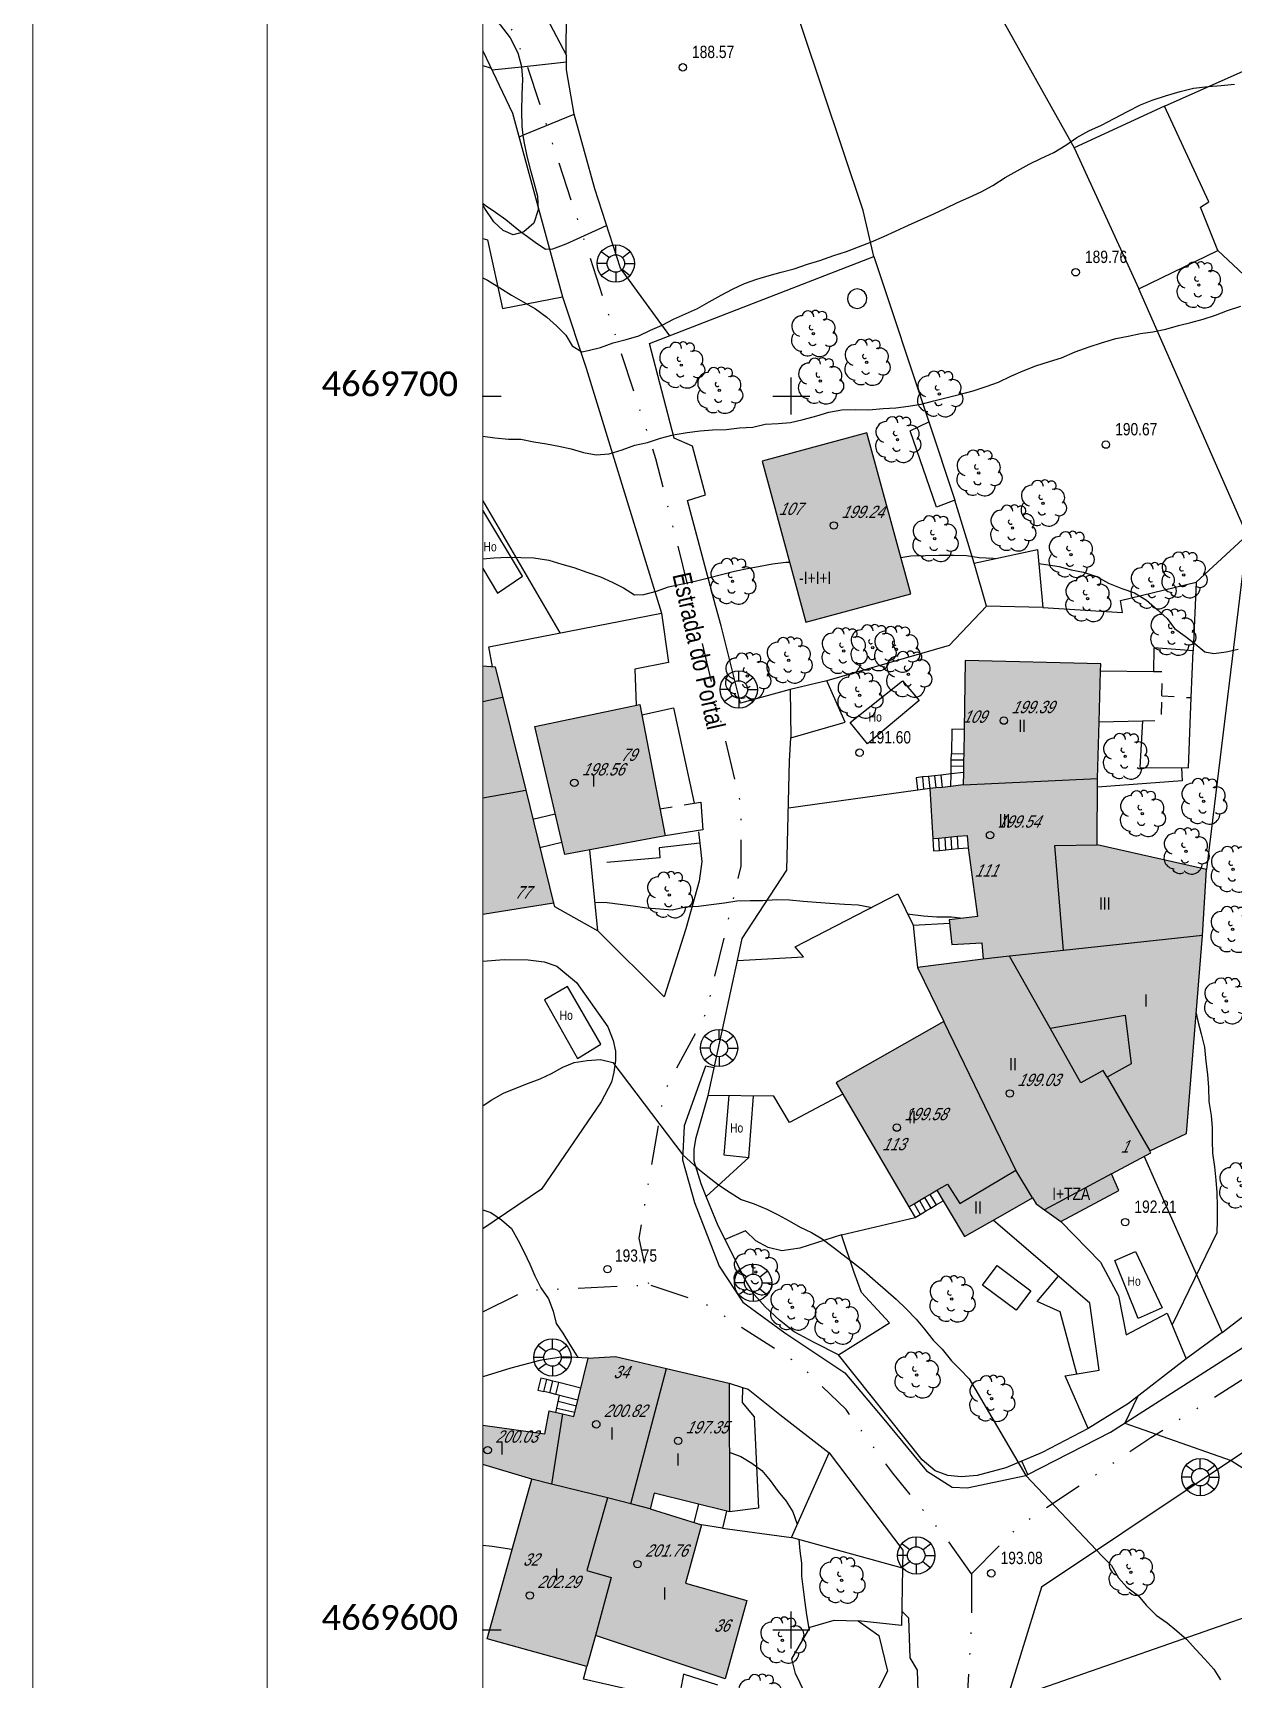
# Model space of a CAD drawing. Header units: metres. Extents: x 523239 to 523998, y 4669208 to 4669802.
# Drawn here: x 523238.5 to 523335.8, y 4669596 to 4669729.4 of the extents above; entities that cross this region are included whole.
import ezdxf
from ezdxf.enums import TextEntityAlignment as Align

# ---------------------------------------------------------------- set-up
doc = ezdxf.new("R2010")
doc.units = ezdxf.units.M
doc.header["$MEASUREMENT"] = 0
doc.header["$PDSIZE"] = -1
doc.linetypes.add('DISCONT', pattern=[2, 1, -1])
doc.linetypes.add('MORSE_D', pattern=[31.75, 12.7, -6.35, 0, -6.35, 0, -6.35])
for name, color, linetype in [('031006 Cota terreno', 9, 'Continuous'), ('031007 Cota edificio', 7, 'Continuous'), ('032011 Curva cada 1 m', 40, 'Continuous'), ('032015 Curva cada 5 m', 34, 'Continuous'), ('032022 Curva cada 1 m de baja fiabilidad', 40, 'Continuous'), ('033006 Texto cota terreno', 9, 'Continuous'), ('033007 Texto cota edificio', 9, 'Continuous'), ('052004 Porche Tejavana', 7, 'Continuous'), ('052006 Division alturas', 9, 'Continuous'), ('052007 Medianera principal', 7, 'Continuous'), ('052016 Cobertizo', 7, 'Continuous'), ('052019 Cubierta edificio auxiliar', 9, 'DISCONT'), ('052020 Edificacion alero', 2, 'Continuous'), ('052024 Horreo', 7, 'Continuous'), ('052027 Edificacion por pie_alero', 2, 'Continuous'), ('052028 Edificacion pie nuevo', 2, 'Continuous'), ('053000 Textos varios', 7, 'Continuous'), ('053006 Texto altura edificio', 7, 'Continuous'), ('053009 Texto altura edificio predominante', 7, 'Continuous'), ('063001 Texto via urbana', 7, 'Continuous'), ('063002 Texto portal', 7, 'Continuous'), ('072001 Borde aglomerado u hormigon', 7, 'Continuous'), ('072013 Escaleras', 1, 'Continuous'), ('072027 Pavimento', 9, 'Continuous'), ('082001 Valla Alambrada', 7, 'ALAMBRADA'), ('082002 Muro Tapia', 6, 'Continuous'), ('082003 Puerta', 7, 'Continuous'), ('082009 Linde Antigua', 104, 'Continuous'), ('101001 Arbol', 3, 'Continuous'), ('102002 Zona arbolada', 3, 'MASA'), ('102006 Seto', 3, 'SETO'), ('112006 Deposito', 7, 'Continuous'), ('141001 Farola baculo', 7, 'Continuous'), ('202001 Eje Calle', 254, 'MORSE_D'), ('990001 Sombreados', 7, 'Continuous'), ('992007 Cuadricula', 7, 'Continuous'), ('993007 Textos cuadricula', 7, 'Continuous')]:
    doc.layers.add(name, color=color, linetype=linetype)
doc.layers.add('992006 Lineas cajetin', color=7, linetype='Continuous', lineweight=0)
doc.styles.add('Legend', font='calibri.ttf')
doc.styles.get("Standard").update_dxf_attribs({"font": 'arial.ttf'})
doc.linetypes.add('ALAMBRADA', pattern='A,3,[131,GEOGRAMA.SHX,S=0.5,R=0,X=0,Y=0],3', length=6)
doc.linetypes.add('MASA', pattern='A,0.0001,[130,GEOGRAMA.SHX,S=0.5,R=180,X=0,Y=0],-2.9', length=2.9001)
doc.linetypes.add('SETO', pattern='A,0,-1.2,1,[135,GEOGRAMA.SHX,S=0.4,R=0,X=0.5,Y=-0.5],1', length=3.2)

# ---------------------------------------------------------------- blocks, each defined once
blk = doc.blocks.new('COTAP')
at = {"color": 0}
blk.add_circle((0, 0), 0.3, dxfattribs=at)
blk = doc.blocks.new('ARBOL')
at = {"color": 0}
blk.add_circle((0, 0), 0.0939, dxfattribs=at)
for centre, radius, start, end in [((-0.9, 0.61), 0.852, 92.28, 254.58), ((-0.45, 1.37), 0.48, 359.2878, 173.6078), ((0.16, 1.55), 0.336, 23.1565, 160.4665), ((0.7, 1.41), 0.384, 301.578, 139.328), ((-0.15, 0.51), 0.192, 119.14, 310.56), ((1.05, 0.46), 0.708, 319.8556, 114.7656), ((1.31, -0.4), 0.612, 235.5275, 62.0275), ((-0.89, -0.54), 0.888, 142.64, 266.54), ((-0.06, -0.61), 0.336, 189.64, 323.88), ((0.48, -1), 0.852, 224.67, 0.24), ((-0.48, -1.08), 0.72, 213.78, 295.32)]:
    blk.add_arc(centre, radius, start, end, dxfattribs=at)
blk = doc.blocks.new('FAROLAG')
at = {"color": 0}
for p, q in [((0, 0.71), (0, 1.51)), ((-0.71, 0), (-1.51, 0)), ((-1.17, 0.96), (-0.51, 0.49)), ((1.17, 0.95), (0.55, 0.45)), ((0.71, 0), (1.51, 0)), ((-1.17, -0.95), (-0.51, -0.48)), ((0, -0.71), (0, -1.51)), ((1.13, -1), (0.51, -0.49))]:
    blk.add_line(p, q, dxfattribs=at)
for radius in [1.51, 0.71]:
    blk.add_circle((0, 0), radius, dxfattribs=at)

msp = doc.modelspace()

# ---------------------------------------------------------------- hatches: boundary and pattern name
at = {"layer": '990001 Sombreados', "true_color": 0xafafaf}
for points in [[(523306.12, 4669697.03), (523297.64, 4669694.72), (523301.19, 4669681.67), (523309.68, 4669683.98)], [(523275, 4669667.44), (523275, 4669678.14), (523276, 4669678.05), (523278.48, 4669668.05)], [(523313.94, 4669668.48), (523313.96, 4669669.49), (523313.97, 4669669.99), (523313.97, 4669670.49), (523313.98, 4669670.99), (523314.01, 4669672.99), (523314.09, 4669678.58), (523325.08, 4669678.29), (523325.06, 4669677.72), (523324.95, 4669673.6), (523324.83, 4669669.02)], [(523287.73, 4669675.01), (523289.78, 4669664.35), (523281.65, 4669662.84), (523279.23, 4669673.21)], [(523324.83, 4669669.02), (523324.78, 4669663.62), (523333.65, 4669661.64), (523333.33, 4669656.27), (523322.06, 4669655.07), (523317.68, 4669654.61), (523315.56, 4669654.35), (523315.45, 4669655.69), (523313.02, 4669655.56), (523312.79, 4669657.56), (523315.1, 4669657.83), (523314.99, 4669658.64), (523314.35, 4669663.4), (523314.26, 4669664.39), (523313.46, 4669664.32), (523312.96, 4669664.28), (523312.46, 4669664.23), (523311.96, 4669664.18), (523311.47, 4669664.14), (523311.23, 4669668.19), (523311.73, 4669668.24), (523312.22, 4669668.29), (523312.94, 4669668.37), (523313.94, 4669668.48)], [(523275, 4669667.44), (523278.48, 4669668.05), (523280.74, 4669658.91), (523275, 4669657.99)], [(523312.36, 4669649.32), (523310.24, 4669653.7), (523315.56, 4669654.35), (523317.68, 4669654.61), (523322.06, 4669655.07), (523333.33, 4669656.27), (523332.03, 4669640.22), (523329.05, 4669638.84), (523329.15, 4669638.66), (523325.96, 4669636.95), (523326.54, 4669635.62), (523321.85, 4669633.11), (523320.52, 4669634.05), (523319.85, 4669634.52), (523319.55, 4669635.02), (523318.19, 4669637.27)], [(523319.55, 4669635.02), (523317.33, 4669633.76), (523314.03, 4669631.89), (523312.87, 4669633.84), (523312.32, 4669634.77), (523311.8, 4669635.63), (523311.24, 4669635.3), (523310.81, 4669635.04), (523310.38, 4669634.79), (523309.95, 4669634.53), (523309.52, 4669634.28), (523303.64, 4669644.35), (523303.81, 4669644.44), (523312.36, 4669649.32), (523318.19, 4669637.27)], [(523281.47, 4669617.51), (523282.38, 4669617.3), (523283.53, 4669622.02), (523285.75, 4669622.16), (523289.9, 4669621.19), (523287.01, 4669610.21), (523285.1, 4669610.69), (523280.57, 4669611.82)], [(523294.97, 4669620), (523289.9, 4669621.19), (523287.01, 4669610.21), (523288.56, 4669609.82), (523288.9, 4669611.09), (523294.99, 4669609.57)], [(523275, 4669616.56), (523280.02, 4669615.85), (523280.38, 4669617.76), (523281.47, 4669617.51), (523280.57, 4669611.82), (523278.97, 4669612.22), (523275, 4669613.39)], [(523284.15, 4669599.53), (523283.44, 4669597.02), (523275.35, 4669599.28), (523278.97, 4669612.22), (523280.57, 4669611.82), (523285.1, 4669610.69), (523283.44, 4669604.81), (523285.41, 4669604.24)], [(523284.15, 4669599.53), (523285.41, 4669604.24), (523283.44, 4669604.81), (523285.1, 4669610.69), (523287.01, 4669610.21), (523288.56, 4669609.82), (523292.74, 4669608.5), (523291.43, 4669603.79), (523296.39, 4669602.37), (523294.64, 4669596.02)]]:
    msp.add_hatch(color=253, dxfattribs=at).paths.add_polyline_path(points, flags=0)

# ---------------------------------------------------------------- linework, layer by layer
at = {"layer": '032011 Curva cada 1 m'}
for points, elevation in [([(523278.14, 4669726.7), (523281.79, 4669727.1)], 186), ([(523275, 4669709.58), (523275.38, 4669709.39), (523276.39, 4669708.78), (523277.34, 4669708.19), (523278.27, 4669707.65), (523279.28, 4669707.08), (523280.2, 4669706.39), (523280.98, 4669705.7), (523281.72, 4669704.93), (523282.24, 4669704.08), (523283.02, 4669703.59), (523283.54, 4669703.69), (523284.55, 4669703.95), (523285.58, 4669704.33), (523286.61, 4669704.58), (523287.65, 4669704.88), (523288.6, 4669705.34), (523289.53, 4669705.74), (523290.46, 4669706.25), (523291.43, 4669706.66), (523292.4, 4669707.09), (523293.34, 4669707.63), (523294.33, 4669708.18), (523295.23, 4669708.68), (523296.21, 4669709.12), (523297.22, 4669709.47), (523298.22, 4669709.77), (523299.19, 4669710.05), (523300.25, 4669710.33), (523301.33, 4669710.7), (523302.33, 4669710.99), (523303.46, 4669711.41), (523304.48, 4669711.71), (523305.46, 4669712.09), (523306.51, 4669712.5), (523307.49, 4669712.93), (523308.45, 4669713.37), (523309.5, 4669713.86), (523310.52, 4669714.32), (523311.55, 4669714.77), (523312.53, 4669715.23), (523313.48, 4669715.69), (523314.39, 4669716.11), (523315.39, 4669716.56), (523316.33, 4669717.08), (523317.34, 4669717.71), (523318.3, 4669718.26), (523319.27, 4669718.79), (523320.22, 4669719.25), (523321.28, 4669719.76), (523322.26, 4669720.33), (523323.15, 4669720.95), (523324.11, 4669721.51), (523325.14, 4669721.97), (523326.17, 4669722.51), (523327.25, 4669723.08), (523328.3, 4669723.61), (523329.25, 4669723.99), (523330.34, 4669724.35), (523331.52, 4669724.68), (523332.61, 4669724.95), (523333.78, 4669725.11), (523334.83, 4669725.18), (523335.91, 4669725.28)], 189), ([(523278.26, 4669721.14), (523282.4, 4669722.85)], 187), ([(523278.18, 4669713.26), (523278.64, 4669712.95), (523279.26, 4669712.48), (523280.09, 4669711.91), (523280.68, 4669711.93), (523281.75, 4669712.34), (523285.04, 4669713.82)], 188), ([(523308.88, 4669686.91), (523309.69, 4669687.05), (523310.89, 4669687.07), (523311.95, 4669687.1), (523313.15, 4669687.12), (523314.21, 4669687.07), (523315.23, 4669686.93), (523316.35, 4669686.86), (523316.54, 4669686.84)], 191), ([(523275, 4669686.81), (523275.91, 4669686.89), (523277.02, 4669686.95), (523278.1, 4669686.93), (523279.14, 4669686.9), (523280.35, 4669686.7), (523281.42, 4669686.37), (523282.39, 4669686.12), (523283.43, 4669685.74), (523284.55, 4669685.36), (523285.49, 4669684.93), (523286.4, 4669684.47), (523287.3, 4669683.9), (523288.06, 4669683.92), (523289.08, 4669684.2), (523290.06, 4669684.53), (523291.19, 4669684.78), (523292.22, 4669684.99), (523293.3, 4669685.27), (523294.34, 4669685.54), (523295.4, 4669685.8), (523296.45, 4669686.02), (523297.48, 4669686.22), (523298.47, 4669686.41), (523299.56, 4669686.53), (523299.87, 4669686.53)], 191), ([(523320.05, 4669686.43), (523320.62, 4669686.36), (523321.7, 4669686.19), (523322.69, 4669685.92), (523323.68, 4669685.72), (523324.73, 4669685.39), (523325.72, 4669684.85), (523326.79, 4669684.42), (523327.81, 4669684.06), (523328.78, 4669683.45), (523329.65, 4669682.7), (523330.46, 4669681.98), (523331.05, 4669681.16), (523331.91, 4669680.55), (523332.72, 4669679.91), (523333.52, 4669679.27), (523334.25, 4669679.15), (523335.25, 4669679.27), (523336.23, 4669679.49)], 191), ([(523284.11, 4669658.99), (523285.08, 4669658.96), (523286.13, 4669658.82), (523287.19, 4669658.68), (523288.31, 4669658.53), (523289.35, 4669658.43), (523290.35, 4669658.37), (523291.44, 4669658.6), (523292.48, 4669658.66), (523293.51, 4669658.8), (523294.59, 4669658.94), (523295.59, 4669659.09), (523296.68, 4669659.11), (523297.71, 4669659.12), (523298.82, 4669659.21), (523299.86, 4669659.17), (523300.97, 4669659.07), (523302.02, 4669658.98), (523303.14, 4669658.91), (523304.32, 4669658.83), (523305.42, 4669658.76), (523306.42, 4669658.58), (523306.52, 4669658.56)], 192), ([(523309.43, 4669658.03), (523309.61, 4669658), (523310.73, 4669657.87), (523311.81, 4669657.8), (523312.99, 4669657.79), (523313.93, 4669657.69)], 192), ([(523332.82, 4669649.99), (523332.95, 4669649.33), (523333.23, 4669648.3), (523333.48, 4669647.22), (523333.6, 4669646.08), (523333.74, 4669645.01), (523333.8, 4669643.95), (523333.84, 4669642.83), (523334.02, 4669641.68), (523334.11, 4669640.68), (523334.12, 4669639.65), (523334.13, 4669638.63), (523334.3, 4669637.52), (523334.4, 4669636.45), (523334.48, 4669635.44), (523334.52, 4669634.31), (523334.51, 4669633.19), (523334.49, 4669632.19), (523330.87, 4669624.71)], 192), ([(523275, 4669642.47), (523275.67, 4669642.94), (523276.67, 4669643.5), (523277.67, 4669643.91), (523278.7, 4669644.32), (523279.65, 4669644.66), (523280.58, 4669645.1), (523281.48, 4669645.61), (523282.42, 4669646), (523283.47, 4669646.16), (523284.53, 4669646.23), (523285.54, 4669645.99), (523291.21, 4669638.5), (523292.43, 4669637.4), (523293.24, 4669636.74), (523294.1, 4669636.07), (523295.06, 4669635.46), (523295.94, 4669634.89), (523296.99, 4669634.54), (523298.03, 4669634.11), (523298.94, 4669633.64), (523299.83, 4669633.16), (523300.71, 4669632.65), (523301.63, 4669632.22), (523302.51, 4669631.69), (523303.4, 4669631.02), (523304.22, 4669630.4), (523305.04, 4669629.76), (523305.92, 4669629.07), (523306.79, 4669628.29), (523307.63, 4669627.55), (523308.51, 4669626.81), (523309.32, 4669626.03), (523310.12, 4669625.18), (523310.81, 4669624.38), (523311.51, 4669623.49), (523312.23, 4669622.74), (523312.99, 4669621.81), (523313.69, 4669621.09), (523314.41, 4669620.35), (523319.01, 4669612.51), (523325.19, 4669605.97), (523325.96, 4669605.22), (523326.53, 4669604.22), (523327.2, 4669603.45), (523328.11, 4669602.79), (523328.76, 4669601.99), (523329.57, 4669601.19), (523330.47, 4669600.57), (523331.25, 4669599.91), (523332.03, 4669599.24), (523332.8, 4669598.42), (523333.51, 4669597.63), (523334.25, 4669596.82), (523334.79, 4669595.96)], 193), ([(523275, 4669634.05), (523275.65, 4669633.82), (523276.53, 4669633.24), (523277.33, 4669632.52), (523277.88, 4669631.56), (523278.36, 4669630.62), (523278.82, 4669629.64), (523279.23, 4669628.69), (523279.71, 4669627.73), (523280.33, 4669626.83), (523280.72, 4669625.84), (523280.96, 4669624.84), (523281.5, 4669624.06), (523282.02, 4669623.16), (523282.63, 4669622.22), (523282.76, 4669622.07)], 194), ([(523328.06, 4669618.9), (523327.02, 4669616.75), (523335.65, 4669613.73), (523337, 4669612.87)], 192), ([(523294.98, 4669614.41), (523295.91, 4669614.06), (523296.8, 4669613.51), (523297.63, 4669612.92), (523298.3, 4669612.1), (523298.94, 4669611.22), (523299.59, 4669610.43), (523300.13, 4669609.57), (523300.49, 4669608.57)], 194), ([(523300.62, 4669607.31), (523300.69, 4669606.4), (523300.82, 4669605.4), (523300.83, 4669604.34), (523300.97, 4669603.26), (523301.11, 4669602.22), (523301.23, 4669601.22), (523301.43, 4669600.12), (523301.45, 4669600.07)], 194)]:
    msp.add_lwpolyline(points, dxfattribs=dict(at, elevation=elevation))
at = {"layer": '032015 Curva cada 5 m'}
for points, elevation in [([(523275, 4669696.76), (523275.98, 4669696.62), (523277.08, 4669696.52), (523278.1, 4669696.51), (523279.15, 4669696.29), (523280.17, 4669696.12), (523281.17, 4669695.95), (523282.17, 4669695.74), (523283.16, 4669695.44), (523284.2, 4669695.23), (523285.25, 4669695.32), (523286.29, 4669695.65), (523287.33, 4669696.02), (523288.36, 4669696.25), (523289.4, 4669696.58), (523290.44, 4669696.85), (523291.57, 4669697.04), (523292.62, 4669697.19), (523293.63, 4669697.26), (523294.73, 4669697.3), (523295.81, 4669697.43), (523296.88, 4669697.48), (523297.89, 4669697.72), (523298.93, 4669697.77), (523299.95, 4669697.86), (523300.96, 4669698.1), (523302.07, 4669698.4), (523303.04, 4669698.7), (523304.09, 4669698.88), (523305.19, 4669698.92), (523306.3, 4669698.88), (523307.45, 4669699.01), (523308.48, 4669699.06), (523309.5, 4669699.18), (523310.53, 4669699.35), (523311.56, 4669699.62), (523312.63, 4669699.9), (523313.61, 4669700.12), (523314.74, 4669700.44), (523315.79, 4669700.77), (523316.8, 4669701.13), (523317.8, 4669701.61), (523318.8, 4669702.05), (523319.81, 4669702.45), (523320.93, 4669702.8), (523321.91, 4669703.11), (523323.02, 4669703.59), (523324.15, 4669704), (523325.15, 4669704.33), (523326.31, 4669704.68), (523327.29, 4669704.87), (523328.29, 4669705.07), (523329.31, 4669705.22), (523330.36, 4669705.42), (523331.39, 4669705.72), (523332.39, 4669705.97), (523333.37, 4669706.24), (523334.39, 4669706.57), (523335.34, 4669706.93), (523336.42, 4669707.28)], 190), ([(523277.37, 4669606.52), (523275.77, 4669606.75), (523275, 4669606.85)], 195)]:
    msp.add_lwpolyline(points, dxfattribs=dict(at, elevation=elevation))
at = {"layer": '032022 Curva cada 1 m de baja fiabilidad'}
for points, elevation in [([(523275, 4669726.81), (523275.67, 4669726.58)], 187), ([(523275.73, 4669726.45), (523278.14, 4669726.7)], 186), ([(523277.92, 4669721), (523278.26, 4669721.14)], 187), ([(523275, 4669715.65), (523275.19, 4669715.47), (523276.04, 4669714.9), (523276.88, 4669714.32), (523277.79, 4669713.55), (523278.18, 4669713.26)], 188)]:
    msp.add_lwpolyline(points, dxfattribs=dict(at, elevation=elevation))
at = {"layer": '052004 Porche Tejavana', "flags": 128}
for points in [[(523311.16, 4669697.92), (523313.25, 4669691.58), (523311.77, 4669691.01), (523309.63, 4669697.18), (523311.16, 4669697.92)], [(523275.79, 4669678.07), (523275.48, 4669679.68), (523289.49, 4669682.42), (523290.04, 4669678.41), (523287.33, 4669677.88), (523287.44, 4669674.95)], [(523302.89, 4669676.93), (523299.92, 4669676.22), (523299.98, 4669672.29), (523304.38, 4669673.58), (523302.89, 4669676.93)], [(523287.89, 4669674.17), (523290.47, 4669674.74), (523292.13, 4669667), (523292.67, 4669667.1), (523292.83, 4669664.84), (523289.78, 4669664.35)], [(523279.05, 4669665.72), (523280.88, 4669666.13)], [(523281.42, 4669663.83), (523279.63, 4669663.38)], [(523280.74, 4669658.91), (523280.82, 4669658.62), (523284.34, 4669656.66), (523283.68, 4669663.22)], [(523293.26, 4669643.32), (523295.64, 4669654.25), (523300.98, 4669654.56), (523300.31, 4669655.35), (523308.64, 4669659.66), (523309.87, 4669657.13), (523310.24, 4669653.7)], [(523304.19, 4669643.41), (523299.85, 4669641.13), (523298.6, 4669643.25), (523293.26, 4669643.32)], [(523316.7, 4669629.52), (523319.41, 4669627.47), (523318.22, 4669625.9), (523315.51, 4669627.95), (523316.7, 4669629.52)], [(523296.05, 4669619.64), (523296.02, 4669618.42), (523297, 4669617.27), (523297.35, 4669609.85), (523294.99, 4669609.57)], [(523292.14, 4669608.69), (523292.5, 4669610.19)], [(523294.74, 4669609.63), (523294.44, 4669608.24), (523292.74, 4669608.5)], [(523307.79, 4669596.65), (523306.44, 4669593.99), (523303.89, 4669593.16), (523301.46, 4669594.17), (523300.34, 4669596.46), (523300.06, 4669597.65), (523301.53, 4669600.22), (523303.49, 4669600.78), (523305.43, 4669600.73), (523307.11, 4669599.53), (523307.79, 4669596.65)]]:
    msp.add_lwpolyline(points, dxfattribs=at)
at = {"layer": '052006 Division alturas', "flags": 128}
for points in [[(523275, 4669675.25), (523276.61, 4669675.6)], [(523322.06, 4669655.07), (523321.37, 4669663.58), (523324.78, 4669663.62)], [(523320.97, 4669648.76), (523317.68, 4669654.61)], [(523320.97, 4669648.76), (523327.05, 4669649.82), (523327.55, 4669645.89), (523325.61, 4669644.8), (523325.29, 4669645.35), (523323.46, 4669644.34), (523320.97, 4669648.76)], [(523325.61, 4669644.8), (523329.05, 4669638.84)], [(523311.8, 4669635.63), (523312.65, 4669636.13), (523313.65, 4669634.57), (523318.19, 4669637.27)], [(523325.96, 4669636.95), (523320.52, 4669634.05)]]:
    msp.add_lwpolyline(points, dxfattribs=at)
at = {"layer": '052007 Medianera principal', "flags": 128}
for points in [[(523313.94, 4669668.48), (523324.83, 4669669.02)], [(523275, 4669667.44), (523278.48, 4669668.05)], [(523333.33, 4669656.27), (523322.06, 4669655.07), (523317.68, 4669654.61), (523315.56, 4669654.35)], [(523319.55, 4669635.02), (523318.19, 4669637.27), (523312.36, 4669649.32)], [(523287.01, 4669610.21), (523289.9, 4669621.19)], [(523281.47, 4669617.51), (523280.57, 4669611.82)], [(523280.57, 4669611.82), (523278.97, 4669612.22)], [(523285.1, 4669610.69), (523280.57, 4669611.82)], [(523285.1, 4669610.69), (523283.44, 4669604.81), (523285.41, 4669604.24), (523284.15, 4669599.53)], [(523287.01, 4669610.21), (523285.1, 4669610.69)], [(523288.56, 4669609.82), (523287.01, 4669610.21)]]:
    msp.add_lwpolyline(points, dxfattribs=at)
at = {"layer": '052016 Cobertizo', "flags": 128}
for points in [[(523330.25, 4669723.51), (523322.94, 4669720.12), (523328.18, 4669708.69), (523334.56, 4669711.81), (523333.17, 4669715.32), (523333.85, 4669715.74), (523330.25, 4669723.51)], [(523314.82, 4669686.47), (523319.95, 4669687.57), (523320.38, 4669682.86), (523315.81, 4669682.97), (523314.82, 4669686.47)], [(523324.95, 4669673.6), (523328.46, 4669673.69), (523328.24, 4669669.9), (523332.18, 4669669.87), (523332.42, 4669675.56), (523332.58, 4669679.36), (523329.39, 4669679.6), (523329.35, 4669677.66), (523325.06, 4669677.72)], [(523332.01, 4669621.97), (523327.34, 4669618.34), (523324.06, 4669616.33), (523322.21, 4669620.6), (523324.94, 4669621.05), (523324.19, 4669626.49), (523316.37, 4669633.21)], [(523321.85, 4669633.11), (523325.05, 4669629.8), (523326.52, 4669627.08), (523327.14, 4669623.9), (523330.47, 4669625.68), (523332.01, 4669621.97)], [(523303.06, 4669614.35), (523309.04, 4669606.45), (523309.02, 4669605.01), (523300.01, 4669607.48), (523303.06, 4669614.35)]]:
    msp.add_lwpolyline(points, dxfattribs=at)
at = {"layer": '052019 Cubierta edificio auxiliar', "flags": 128}
for points in [[(523330.04, 4669675.71), (523330.08, 4669677.65), (523329.35, 4669677.66)], [(523328.46, 4669673.69), (523330, 4669673.73), (523330.04, 4669675.71)], [(523330.04, 4669675.71), (523332.42, 4669675.56)], [(523289.36, 4669666.55), (523292.13, 4669667)]]:
    msp.add_lwpolyline(points, dxfattribs=at)
at = {"layer": '052020 Edificacion alero', "flags": 128}
for points in [[(523275, 4669678.14), (523276, 4669678.05), (523278.48, 4669668.05)], [(523287.73, 4669675.01), (523289.78, 4669664.35), (523281.65, 4669662.84), (523279.23, 4669673.21), (523287.73, 4669675.01)], [(523278.48, 4669668.05), (523280.74, 4669658.91)], [(523294.97, 4669620), (523294.99, 4669609.57), (523288.9, 4669611.09), (523288.56, 4669609.82)], [(523280.02, 4669615.85), (523280.38, 4669617.76), (523281.47, 4669617.51)], [(523281.47, 4669617.51), (523282.38, 4669617.3)], [(523278.97, 4669612.22), (523275, 4669613.39)], [(523275.35, 4669599.28), (523278.97, 4669612.22)], [(523288.56, 4669609.82), (523292.74, 4669608.5), (523291.43, 4669603.79), (523296.39, 4669602.37), (523294.64, 4669596.02), (523284.15, 4669599.53)], [(523284.15, 4669599.53), (523283.44, 4669597.02), (523275.35, 4669599.28)]]:
    msp.add_lwpolyline(points, dxfattribs=at)
at = {"layer": '052024 Horreo', "flags": 128}
for points in [[(523275, 4669686.04), (523276.19, 4669684.04), (523278.23, 4669685.41), (523275, 4669690.77)], [(523310.37, 4669675.33), (523306.17, 4669671.81), (523304.78, 4669673.55), (523309.02, 4669676.93), (523310.37, 4669675.33)], [(523281.87, 4669652.16), (523280.01, 4669651.08), (523282.67, 4669646.3), (523284.56, 4669647.47), (523281.87, 4669652.16)], [(523294.95, 4669643.3), (523294.54, 4669638.5)], [(523294.54, 4669638.5), (523296.56, 4669638.28), (523296.93, 4669643.27)], [(523327.9, 4669630.67), (523330.06, 4669626.11), (523328.1, 4669625.25), (523326.22, 4669629.94), (523327.9, 4669630.67)]]:
    msp.add_lwpolyline(points, dxfattribs=at)
at = {"layer": '052027 Edificacion por pie_alero', "flags": 128}
for points in [[(523306.12, 4669697.03), (523297.64, 4669694.72), (523301.19, 4669681.67), (523309.68, 4669683.98), (523306.12, 4669697.03)], [(523324.83, 4669669.02), (523324.95, 4669673.6), (523325.06, 4669677.72), (523325.08, 4669678.29), (523314.09, 4669678.58), (523314.01, 4669672.99), (523313.98, 4669670.99), (523313.97, 4669670.49), (523313.97, 4669669.99), (523313.96, 4669669.49), (523313.94, 4669668.48)], [(523313.94, 4669668.48), (523312.94, 4669668.37), (523312.22, 4669668.29), (523311.73, 4669668.24), (523311.23, 4669668.19), (523311.47, 4669664.14), (523311.96, 4669664.18), (523312.46, 4669664.23), (523312.96, 4669664.28), (523313.46, 4669664.32), (523314.26, 4669664.39), (523314.35, 4669663.4), (523314.99, 4669658.64), (523315.1, 4669657.83), (523312.79, 4669657.56), (523313.02, 4669655.56), (523315.45, 4669655.69), (523315.56, 4669654.35)], [(523333.33, 4669656.27), (523333.65, 4669661.64), (523324.78, 4669663.62), (523324.83, 4669669.02)], [(523319.55, 4669635.02), (523319.85, 4669634.52), (523320.52, 4669634.05), (523321.85, 4669633.11), (523326.54, 4669635.62), (523325.96, 4669636.95), (523329.15, 4669638.66), (523329.05, 4669638.84), (523332.03, 4669640.22), (523333.33, 4669656.27)], [(523315.56, 4669654.35), (523310.24, 4669653.7), (523312.36, 4669649.32)], [(523312.36, 4669649.32), (523303.81, 4669644.44), (523303.64, 4669644.35), (523309.52, 4669634.28), (523309.95, 4669634.53), (523310.38, 4669634.79), (523310.81, 4669635.04), (523311.24, 4669635.3), (523311.8, 4669635.63), (523312.32, 4669634.77), (523312.87, 4669633.84), (523314.03, 4669631.89), (523317.33, 4669633.76), (523319.55, 4669635.02)]]:
    msp.add_lwpolyline(points, dxfattribs=at)
at = {"layer": '052028 Edificacion pie nuevo', "flags": 128}
for points in [[(523280.74, 4669658.91), (523275, 4669657.99)], [(523282.38, 4669617.3), (523283.53, 4669622.02), (523285.75, 4669622.16), (523289.9, 4669621.19)], [(523289.9, 4669621.19), (523294.97, 4669620)], [(523280.02, 4669615.85), (523275, 4669616.56)]]:
    msp.add_lwpolyline(points, dxfattribs=at)
at = {"layer": '072001 Borde aglomerado u hormigon', "flags": 128}
for points in [[(523275, 4669736.73), (523276.04, 4669734.82), (523276.88, 4669734.7), (523277.5, 4669734.44), (523279.37, 4669732.19), (523281.78, 4669727.6)], [(523319.17, 4669612.59), (523325.87, 4669616.01), (523335.46, 4669622.16), (523345.43, 4669628.55), (523355.32, 4669634.05), (523368.5, 4669641.47), (523381.06, 4669648.49), (523387.77, 4669652.93), (523396.36, 4669658.81), (523402.36, 4669664.07), (523411.34, 4669672.43), (523417.86, 4669678.53), (523423.25, 4669681.86), (523430.82, 4669685.67), (523442.02, 4669690.68), (523453.11, 4669695.37), (523463.37, 4669700.49)], [(523293.75, 4669645.55), (523293.05, 4669645.69), (523291.32, 4669640.85), (523291.19, 4669638.09), (523292.16, 4669634.65), (523294.17, 4669629.48), (523296.08, 4669626.55), (523299.47, 4669624.07), (523304.33, 4669620.83), (523307.49, 4669617.09), (523310.97, 4669612.89), (523313.03, 4669611.56), (523314.25, 4669611.51), (523319.01, 4669612.51), (523319.17, 4669612.59)], [(523319.17, 4669612.59), (523318.69, 4669613.68)], [(523308.36, 4669558.5), (523309.6, 4669569.78), (523310.08, 4669577.12), (523310.34, 4669583.89), (523310.46, 4669589.76), (523310.22, 4669596.74), (523309.65, 4669597.72), (523309.52, 4669600.95), (523308.96, 4669601.52)]]:
    msp.add_lwpolyline(points, dxfattribs=at)
at = {"layer": '072013 Escaleras', "flags": 128}
for points in [[(523314.01, 4669672.99), (523313.01, 4669673), (523312.98, 4669671)], [(523312.96, 4669669.38), (523312.97, 4669670)], [(523312.97, 4669670.5), (523312.98, 4669671)], [(523313.97, 4669670.49), (523312.97, 4669670.5)], [(523312.97, 4669670), (523312.97, 4669670.5)], [(523313.97, 4669669.99), (523312.97, 4669670)], [(523313.98, 4669670.99), (523312.98, 4669671)], [(523310.63, 4669669.13), (523310.13, 4669669.07), (523310.23, 4669668.12)], [(523311.12, 4669669.18), (523310.63, 4669669.13)], [(523310.63, 4669669.13), (523310.73, 4669668.16)], [(523311.62, 4669669.23), (523311.12, 4669669.18)], [(523311.12, 4669669.18), (523311.23, 4669668.19)], [(523312.12, 4669669.29), (523311.62, 4669669.23)], [(523311.62, 4669669.23), (523311.73, 4669668.24)], [(523312.96, 4669669.38), (523312.12, 4669669.29)], [(523312.12, 4669669.29), (523312.22, 4669668.29)], [(523312.94, 4669668.37), (523312.96, 4669669.38)], [(523313.96, 4669669.49), (523312.96, 4669669.38)], [(523311.47, 4669664.14), (523311.52, 4669663.14), (523312.02, 4669663.18)], [(523312.02, 4669663.18), (523311.96, 4669664.18)], [(523312.02, 4669663.18), (523312.52, 4669663.23)], [(523312.52, 4669663.23), (523312.46, 4669664.23)], [(523312.52, 4669663.23), (523313.02, 4669663.28)], [(523313.02, 4669663.28), (523312.96, 4669664.28)], [(523313.02, 4669663.28), (523313.52, 4669663.32)], [(523313.52, 4669663.32), (523313.46, 4669664.32)], [(523313.52, 4669663.32), (523314.35, 4669663.4)], [(523310.81, 4669635.04), (523311.32, 4669634.18)], [(523311.24, 4669635.3), (523311.75, 4669634.44)], [(523309.52, 4669634.28), (523310.03, 4669633.42), (523310.46, 4669633.67)], [(523309.95, 4669634.53), (523310.46, 4669633.67)], [(523310.38, 4669634.79), (523310.89, 4669633.93)], [(523310.46, 4669633.67), (523310.89, 4669633.93)], [(523310.89, 4669633.93), (523311.32, 4669634.18)], [(523311.32, 4669634.18), (523311.75, 4669634.44)], [(523311.75, 4669634.44), (523312.32, 4669634.77)], [(523280.19, 4669620.29), (523279.7, 4669620.41), (523279.46, 4669619.44), (523279.94, 4669619.32)], [(523279.94, 4669619.32), (523280.19, 4669620.29)], [(523280.43, 4669619.2), (523279.94, 4669619.32)], [(523280.67, 4669620.17), (523280.19, 4669620.29)], [(523280.43, 4669619.2), (523280.67, 4669620.17)], [(523280.91, 4669619.08), (523280.43, 4669619.2)], [(523281.16, 4669620.05), (523280.67, 4669620.17)], [(523280.91, 4669619.08), (523281.16, 4669620.05)], [(523282.7, 4669618.62), (523280.91, 4669619.08)], [(523282.94, 4669619.59), (523281.16, 4669620.05)], [(523280.92, 4669617.63), (523281.23, 4669618.99)], [(523281, 4669617.98), (523282.47, 4669617.65)], [(523282.59, 4669618.14), (523281.12, 4669618.5)]]:
    msp.add_lwpolyline(points, dxfattribs=at)
at = {"layer": '072027 Pavimento', "flags": 128}
msp.add_lwpolyline([(523304.08, 4669632.01), (523310.03, 4669633.42)], dxfattribs=at)
at = {"layer": '082001 Valla Alambrada', "flags": 128}
for points in [[(523298.6, 4669763.62), (523322.94, 4669720.12)], [(523275, 4669712.79), (523275.39, 4669712.67), (523276.61, 4669707.1), (523281.45, 4669708.04)], [(523354.15, 4669662.9), (523357.88, 4669669.05), (523358.28, 4669670.31), (523358.81, 4669672.35), (523359.2, 4669677.42), (523359.02, 4669680.95), (523356.95, 4669686.76), (523351.69, 4669695.78), (523334.56, 4669711.81)], [(523332.82, 4669684.91), (523336.95, 4669688.74), (523328.18, 4669708.69)], [(523275, 4669691.5), (523281.24, 4669680.81)], [(523293.11, 4669635.12), (523292.69, 4669636.14), (523292.13, 4669637.99), (523292.13, 4669638.96), (523292.3, 4669639.9), (523293.26, 4669643.32)], [(523293.11, 4669635.12), (523296.56, 4669638.28)], [(523294.64, 4669631.64), (523294.09, 4669632.76), (523293.11, 4669635.12)], [(523303.83, 4669622.3), (523307.97, 4669624.89), (523305.69, 4669627.35), (523305.11, 4669628.96), (523304.08, 4669632.01), (523300.69, 4669630.94), (523299.24, 4669630.72), (523298.14, 4669630.99), (523297.13, 4669631.53), (523296.29, 4669632.34), (523294.64, 4669631.64)], [(523303.83, 4669622.3), (523301.87, 4669623.29), (523300.25, 4669624.15), (523299.06, 4669625.1), (523297.88, 4669626.17), (523297, 4669627.17), (523296.2, 4669628.49), (523294.64, 4669631.64)], [(523323.15, 4669620.75), (523321.79, 4669625.77), (523319.93, 4669626.62), (523321.65, 4669628.68)], [(523324.06, 4669616.33), (523320.34, 4669614.38), (523317.39, 4669613.14), (523315.08, 4669612.51), (523313.78, 4669612.39), (523312.69, 4669612.51), (523311.66, 4669612.88), (523310.6, 4669613.79), (523303.83, 4669622.3)], [(523326.87, 4669607.87), (523320.28, 4669603.47), (523317.44, 4669594.28), (523354.58, 4669607.23)]]:
    msp.add_lwpolyline(points, dxfattribs=at)
at = {"layer": '082002 Muro Tapia', "flags": 128}
for points in [[(523286.16, 4669710.37), (523284.07, 4669716.79), (523282.4, 4669722.85), (523281.8, 4669726.45), (523281.76, 4669728.91), (523281.82, 4669730.78), (523282.31, 4669734.24), (523284.06, 4669739.23), (523287.54, 4669745.34), (523296.1, 4669760.32), (523298.6, 4669763.62)], [(523275, 4669727.98), (523277.4, 4669722.93), (523281.45, 4669708.04), (523283.38, 4669702.26), (523289.49, 4669682.42)], [(523291.99, 4669695.95), (523290.52, 4669696.6), (523288.5, 4669704.26), (523306.68, 4669711.32), (523311.16, 4669697.92)], [(523293.87, 4669683.02), (523291.59, 4669691.55), (523293.05, 4669691.99)], [(523314.82, 4669686.47), (523313.25, 4669691.58)], [(523336.95, 4669688.74), (523333.65, 4669661.64)], [(523320.38, 4669682.86), (523326.84, 4669682.46), (523326.68, 4669683.43), (523332.82, 4669684.91), (523332.58, 4669679.36)], [(523315.81, 4669682.97), (523312.79, 4669679.79), (523302.89, 4669676.93)], [(523295.89, 4669675.1), (523294.33, 4669681.37)], [(523299.87, 4669670.43), (523299.98, 4669672.29)], [(523331.62, 4669669.87), (523331.69, 4669668.81), (523324.82, 4669668.31)], [(523311.23, 4669668.19), (523299.77, 4669666.59)], [(523292.49, 4669664.69), (523292.59, 4669663.77)], [(523292.59, 4669663.77), (523292.75, 4669662.29), (523292.54, 4669660.69), (523291.47, 4669656.82), (523289.7, 4669651.32), (523284.34, 4669656.66)], [(523292.59, 4669663.77), (523289.3, 4669663.38), (523289.34, 4669662.58), (523285.06, 4669662.21)], [(523295.64, 4669654.25), (523296.03, 4669656.03), (523299.63, 4669661.59)], [(523309.87, 4669657.13), (523312.82, 4669657.29)], [(523275, 4669654.2), (523276.74, 4669654.34), (523278.67, 4669654.3), (523279.98, 4669654.15), (523281.01, 4669653.79), (523282.59, 4669652.48), (523285.13, 4669648.88), (523285.57, 4669647.77), (523285.77, 4669646.9), (523285.76, 4669646.14), (523285.62, 4669645.2), (523285.44, 4669644.39), (523284.61, 4669642.8), (523279.77, 4669635.73), (523275, 4669632.5)], [(523328.59, 4669638.36), (523334.92, 4669624.1), (523340.48, 4669628.37), (523338.72, 4669638.54), (523339.49, 4669640.76)], [(523283.53, 4669622.02), (523281.53, 4669622.14), (523279.62, 4669621.82), (523277.27, 4669621.22), (523275, 4669620.51)], [(523294.97, 4669620), (523296.05, 4669619.64), (523296.51, 4669619.5), (523299.08, 4669617.45), (523303.06, 4669614.35)], [(523350.06, 4669615.11), (523343.51, 4669615.73), (523340.76, 4669615.98), (523339.71, 4669616.05), (523339.19, 4669615.97), (523338.43, 4669615.58), (523326.87, 4669607.87)], [(523294.44, 4669608.24), (523300.01, 4669607.48)], [(523294.05, 4669595.52), (523291.28, 4669596.4), (523290.86, 4669594.25), (523283.17, 4669596), (523283.44, 4669597.02)]]:
    msp.add_lwpolyline(points, dxfattribs=at)
at = {"layer": '082003 Puerta', "flags": 128}
for points in [[(523290.15, 4669704.9), (523286.16, 4669710.37)], [(523293.05, 4669691.99), (523291.99, 4669695.95)], [(523294.33, 4669681.37), (523293.87, 4669683.02)], [(523299.92, 4669676.22), (523295.89, 4669675.1)], [(523299.63, 4669661.59), (523299.87, 4669670.43)], [(523334.92, 4669624.1), (523332.01, 4669621.97)]]:
    msp.add_lwpolyline(points, dxfattribs=at)
at = {"layer": '082009 Linde Antigua', "flags": 128}
msp.add_lwpolyline([(523306.68, 4669711.32), (523305.84, 4669715.04), (523292.68, 4669754.34)], dxfattribs=at)
at = {"layer": '102002 Zona arbolada', "flags": 128}
msp.add_lwpolyline([(523275, 4669731.41), (523275.68, 4669730.8), (523276.4, 4669730.1), (523277.21, 4669729.04), (523277.84, 4669727.82), (523278.14, 4669726.72), (523278.14, 4669726.7), (523278.21, 4669725.69), (523278.16, 4669724.46), (523278.13, 4669723.1), (523278.18, 4669721.87), (523278.26, 4669721.14), (523278.32, 4669720.65), (523278.58, 4669719.45), (523278.85, 4669718.39), (523279.12, 4669717.42), (523279.45, 4669716.2), (523279.49, 4669715.1), (523279.14, 4669714.03), (523278.34, 4669713.31), (523278.18, 4669713.26), (523277.47, 4669713.08), (523276.66, 4669713.43), (523275.91, 4669714.13), (523275.16, 4669715.22), (523275, 4669715.51)], dxfattribs=at)
at = {"layer": '102006 Seto', "flags": 128}
for points in [[(523330.25, 4669723.51), (523341.72, 4669728.6)], [(523309.02, 4669605.01), (523308.94, 4669600.36), (523305.43, 4669600.73)]]:
    msp.add_lwpolyline(points, dxfattribs=at)
at = {"layer": '112006 Deposito', "flags": 128}
msp.add_lwpolyline([(523306.13, 4669707.9), (523306.09, 4669708.15), (523305.93, 4669708.43), (523305.66, 4669708.62), (523305.34, 4669708.69), (523305.09, 4669708.65), (523304.81, 4669708.49), (523304.62, 4669708.22), (523304.55, 4669707.9), (523304.59, 4669707.66), (523304.75, 4669707.37), (523305.02, 4669707.18), (523305.34, 4669707.11), (523305.58, 4669707.15), (523305.87, 4669707.31), (523306.06, 4669707.58), (523306.13, 4669707.9)], dxfattribs=at)
at = {"layer": '202001 Eje Calle', "ltscale": 0.25, "flags": 128}
for points in [[(523275, 4669733.87), (523275.92, 4669732.83), (523278.41, 4669727.31), (523289.01, 4669694.95), (523292.4, 4669681.51), (523295.92, 4669666.79), (523295.92, 4669661.9), (523293.07, 4669649.95), (523289.68, 4669643.57), (523287.65, 4669631.76), (523288.46, 4669627.96)], [(523314.62, 4669604.55), (523318.5, 4669608.45), (523329.14, 4669615.58), (523344.95, 4669625.63), (523356.46, 4669631.59), (523367.98, 4669638.03), (523383.37, 4669646.98), (523391.46, 4669651.86), (523397.42, 4669656.54), (523404.99, 4669663.25), (523415.34, 4669672.81), (523420.12, 4669676.43), (523428.22, 4669681.11), (523436.41, 4669685.31), (523454.43, 4669693.66), (523463.7, 4669698.45), (523474.33, 4669703.62), (523480.74, 4669707.11), (523483.22, 4669707.49)], [(523275, 4669625.77), (523278.47, 4669627.51), (523288.46, 4669627.96)], [(523314.62, 4669604.55), (523312.58, 4669607.4), (523308.24, 4669612.69), (523304.44, 4669617.85), (523300.64, 4669621.52), (523292.94, 4669626.47), (523288.46, 4669627.96)], [(523314.62, 4669604.55), (523314.62, 4669600.75), (523313.87, 4669588.24), (523313.65, 4669578.64), (523313.12, 4669566.63), (523311.6, 4669555.69), (523308.86, 4669541.99), (523306.97, 4669533.02), (523303.4, 4669519.31), (523297.63, 4669499.17), (523293.01, 4669485.99), (523288.53, 4669475.96), (523285.61, 4669467.18)]]:
    msp.add_lwpolyline(points, dxfattribs=at)
at = {"layer": '992006 Lineas cajetin'}
for points in [[(523238.55, 4669802), (523997.55, 4669802), (523997.55, 4669208), (523238.55, 4669208)], [(523257.54, 4669797), (523992.55, 4669797), (523992.55, 4669275.32), (523257.54, 4669275.32)]]:
    msp.add_lwpolyline(points, close=True, dxfattribs=at)
msp.add_lwpolyline([(523275, 4669285), (523275, 4669785)], dxfattribs=at)
at = {"layer": '992007 Cuadricula'}
for points in [[(523300, 4669698.5), (523300, 4669701.5)], [(523275, 4669700), (523276.5, 4669700)], [(523298.5, 4669700), (523301.5, 4669700)], [(523300, 4669598.5), (523300, 4669601.5)], [(523275, 4669600), (523276.5, 4669600)], [(523298.5, 4669600), (523301.5, 4669600)]]:
    msp.add_lwpolyline(points, dxfattribs=at)
at = {"layer": '993007 Textos cuadricula'}
for p in [(523275, 4669700), (523275, 4669600)]:
    msp.add_point(p, dxfattribs=at)

# ---------------------------------------------------------------- block references
at = {"layer": '031006 Cota terreno'}
for p in [(523291.21, 4669726.65, 188.57), (523323.05, 4669710.04, 189.76), (523325.5, 4669696.07, 190.67), (523305.54, 4669671.1, 191.6), (523327.06, 4669633.05, 192.21), (523285.11, 4669629.24, 193.75), (523316.21, 4669604.58, 193.08)]:
    msp.add_blockref('COTAP', p, dxfattribs=at)
at = {"layer": '031007 Cota edificio'}
for p in [(523303.45, 4669689.52, 199.24), (523317.23, 4669673.7, 199.39), (523282.42, 4669668.65, 198.56), (523316.11, 4669664.42, 199.54), (523317.71, 4669643.48, 199.03), (523308.56, 4669640.71, 199.58), (523284.2, 4669616.66, 200.82), (523290.83, 4669615.32, 197.35), (523275.4, 4669614.57, 200.03), (523287.54, 4669605.33, 201.76), (523278.81, 4669602.79, 202.29)]:
    msp.add_blockref('COTAP', p, dxfattribs=at)
at = {"layer": '101001 Arbol'}
for p in [(523333.03, 4669709), (523301.8, 4669705.06), (523306.12, 4669702.73), (523291.09, 4669702.51), (523302.35, 4669701.22), (523294.17, 4669700.46), (523312.01, 4669700.18), (523308.61, 4669696.48), (523315.19, 4669693.77), (523320.4, 4669691.32), (523317.93, 4669689.3), (523311.63, 4669688.45), (523322.66, 4669687.16), (523331.81, 4669685.51), (523295.24, 4669684.99), (523329.3, 4669684.62), (523324.01, 4669683.58), (523330.9, 4669680.85), (523299.8, 4669678.59), (523304.26, 4669679.33), (523306.61, 4669679.6), (523308.52, 4669679.48), (523296.45, 4669677.31), (523309.5, 4669677.45), (523305.54, 4669675.75), (523327.06, 4669670.81), (523333.41, 4669667.16), (523328.44, 4669666.16), (523331.98, 4669663.11), (523335.8, 4669661.65), (523290.11, 4669659.57), (523335.77, 4669656.77), (523335.26, 4669650.98), (523336.48, 4669636), (523297.13, 4669629.01), (523313.01, 4669626.81), (523300.09, 4669626.15), (523303.68, 4669625.01), (523310.17, 4669620.65), (523316.23, 4669618.75), (523304.08, 4669604.02), (523327.52, 4669604.65), (523299.28, 4669599.15), (523297.49, 4669594.52)]:
    msp.add_blockref('ARBOL', p, dxfattribs=at)
at = {"layer": '141001 Farola baculo'}
for p in [(523285.78, 4669710.75), (523295.75, 4669676.22), (523294.15, 4669647.16), (523296.91, 4669628.13), (523280.65, 4669622.08), (523333.15, 4669612.38), (523310.13, 4669606.03)]:
    msp.add_blockref('FAROLAG', p, dxfattribs=at)

# ---------------------------------------------------------------- texts
at = {"layer": '033006 Texto cota terreno', "width": 0.8}
for s, p in [('188.57', (523291.96, 4669727.4, 188.57)), ('189.76', (523323.8, 4669710.79, 189.76)), ('190.67', (523326.25, 4669696.82, 190.67)), ('191.60', (523306.29, 4669671.85, 191.6)), ('192.21', (523327.81, 4669633.8, 192.21)), ('193.75', (523285.71, 4669629.84, 193.75)), ('193.08', (523316.96, 4669605.33, 193.08))]:
    msp.add_text(s, height=1, dxfattribs=at).set_placement(p)
at = {"layer": '033007 Texto cota edificio', "oblique": 25, "width": 0.8}
for s, p in [('199.24', (523304.05, 4669690.12, 199.24)), ('199.39', (523317.83, 4669674.3, 199.39)), ('198.56', (523283.02, 4669669.25, 198.56)), ('199.54', (523316.71, 4669665.02, 199.54)), ('199.03', (523318.31, 4669644.08, 199.03)), ('199.58', (523309.16, 4669641.31, 199.58)), ('200.82', (523284.8, 4669617.26, 200.82)), ('197.35', (523291.43, 4669615.92, 197.35)), ('200.03', (523276, 4669615.17, 200.03)), ('201.76', (523288.14, 4669605.93, 201.76)), ('202.29', (523279.41, 4669603.39, 202.29))]:
    msp.add_text(s, height=1, dxfattribs=at).set_placement(p)
at = {"layer": '053000 Textos varios', "width": 0.8}
for p in [(523275.06, 4669687.42), (523306.27, 4669673.62), (523281.23, 4669649.44), (523295.04, 4669640.31), (523327.25, 4669627.89)]:
    msp.add_text('Ho', height=0.75, dxfattribs=at).set_placement(p)
at = {"layer": '053006 Texto altura edificio', "width": 0.8}
for s, p in [('III', (523324.94, 4669658.38)), ('I', (523328.6, 4669650.51)), ('I+TZA', (523321.15, 4669634.85)), ('II', (523314.82, 4669633.74))]:
    msp.add_text(s, height=1, dxfattribs=at).set_placement(p)
at = {"layer": '053009 Texto altura edificio predominante', "width": 0.8}
for s, p in [('-I+I+I', (523300.64, 4669684.76)), ('II', (523318.4, 4669672.78)), ('III', (523316.82, 4669665.12)), ('II', (523317.66, 4669645.35)), ('II', (523309.48, 4669641.05))]:
    msp.add_text(s, height=1, rotation=359.99, dxfattribs=at).set_placement(p)
for p in [(523283.84, 4669668.34), (523285.33, 4669615.42), (523276.41, 4669614.2), (523290.66, 4669613.32), (523280.83, 4669603.99), (523289.58, 4669602.44)]:
    msp.add_text('I', height=1, dxfattribs=at).set_placement(p)
at = {"layer": '063001 Texto via urbana', "width": 0.8}
msp.add_text('Estrada do Portal', height=1.5, rotation=282.6759, dxfattribs=at).set_placement((523290.36, 4669685.51))
at = {"layer": '063002 Texto portal', "oblique": 25, "width": 0.8}
for s, p in [('107', (523298.97, 4669690.37)), ('109', (523313.89, 4669673.52)), ('79', (523286.16, 4669670.43)), ('111', (523314.85, 4669661.06)), ('77', (523277.58, 4669659.28)), ('113', (523307.35, 4669638.87)), ('1', (523326.69, 4669638.69)), ('34', (523285.56, 4669620.4)), ('32', (523278.24, 4669605.2)), ('36', (523293.71, 4669599.85))]:
    msp.add_text(s, height=1, dxfattribs=at).set_placement(p)
at = {"layer": '993007 Textos cuadricula', "style": 'Legend'}
for s, p in [('4669700', (523273, 4669700)), ('4669600', (523273, 4669600))]:
    msp.add_text(s, height=2, dxfattribs=at).set_placement(p, align=Align.RIGHT)

doc.saveas('drawing.dxf')
